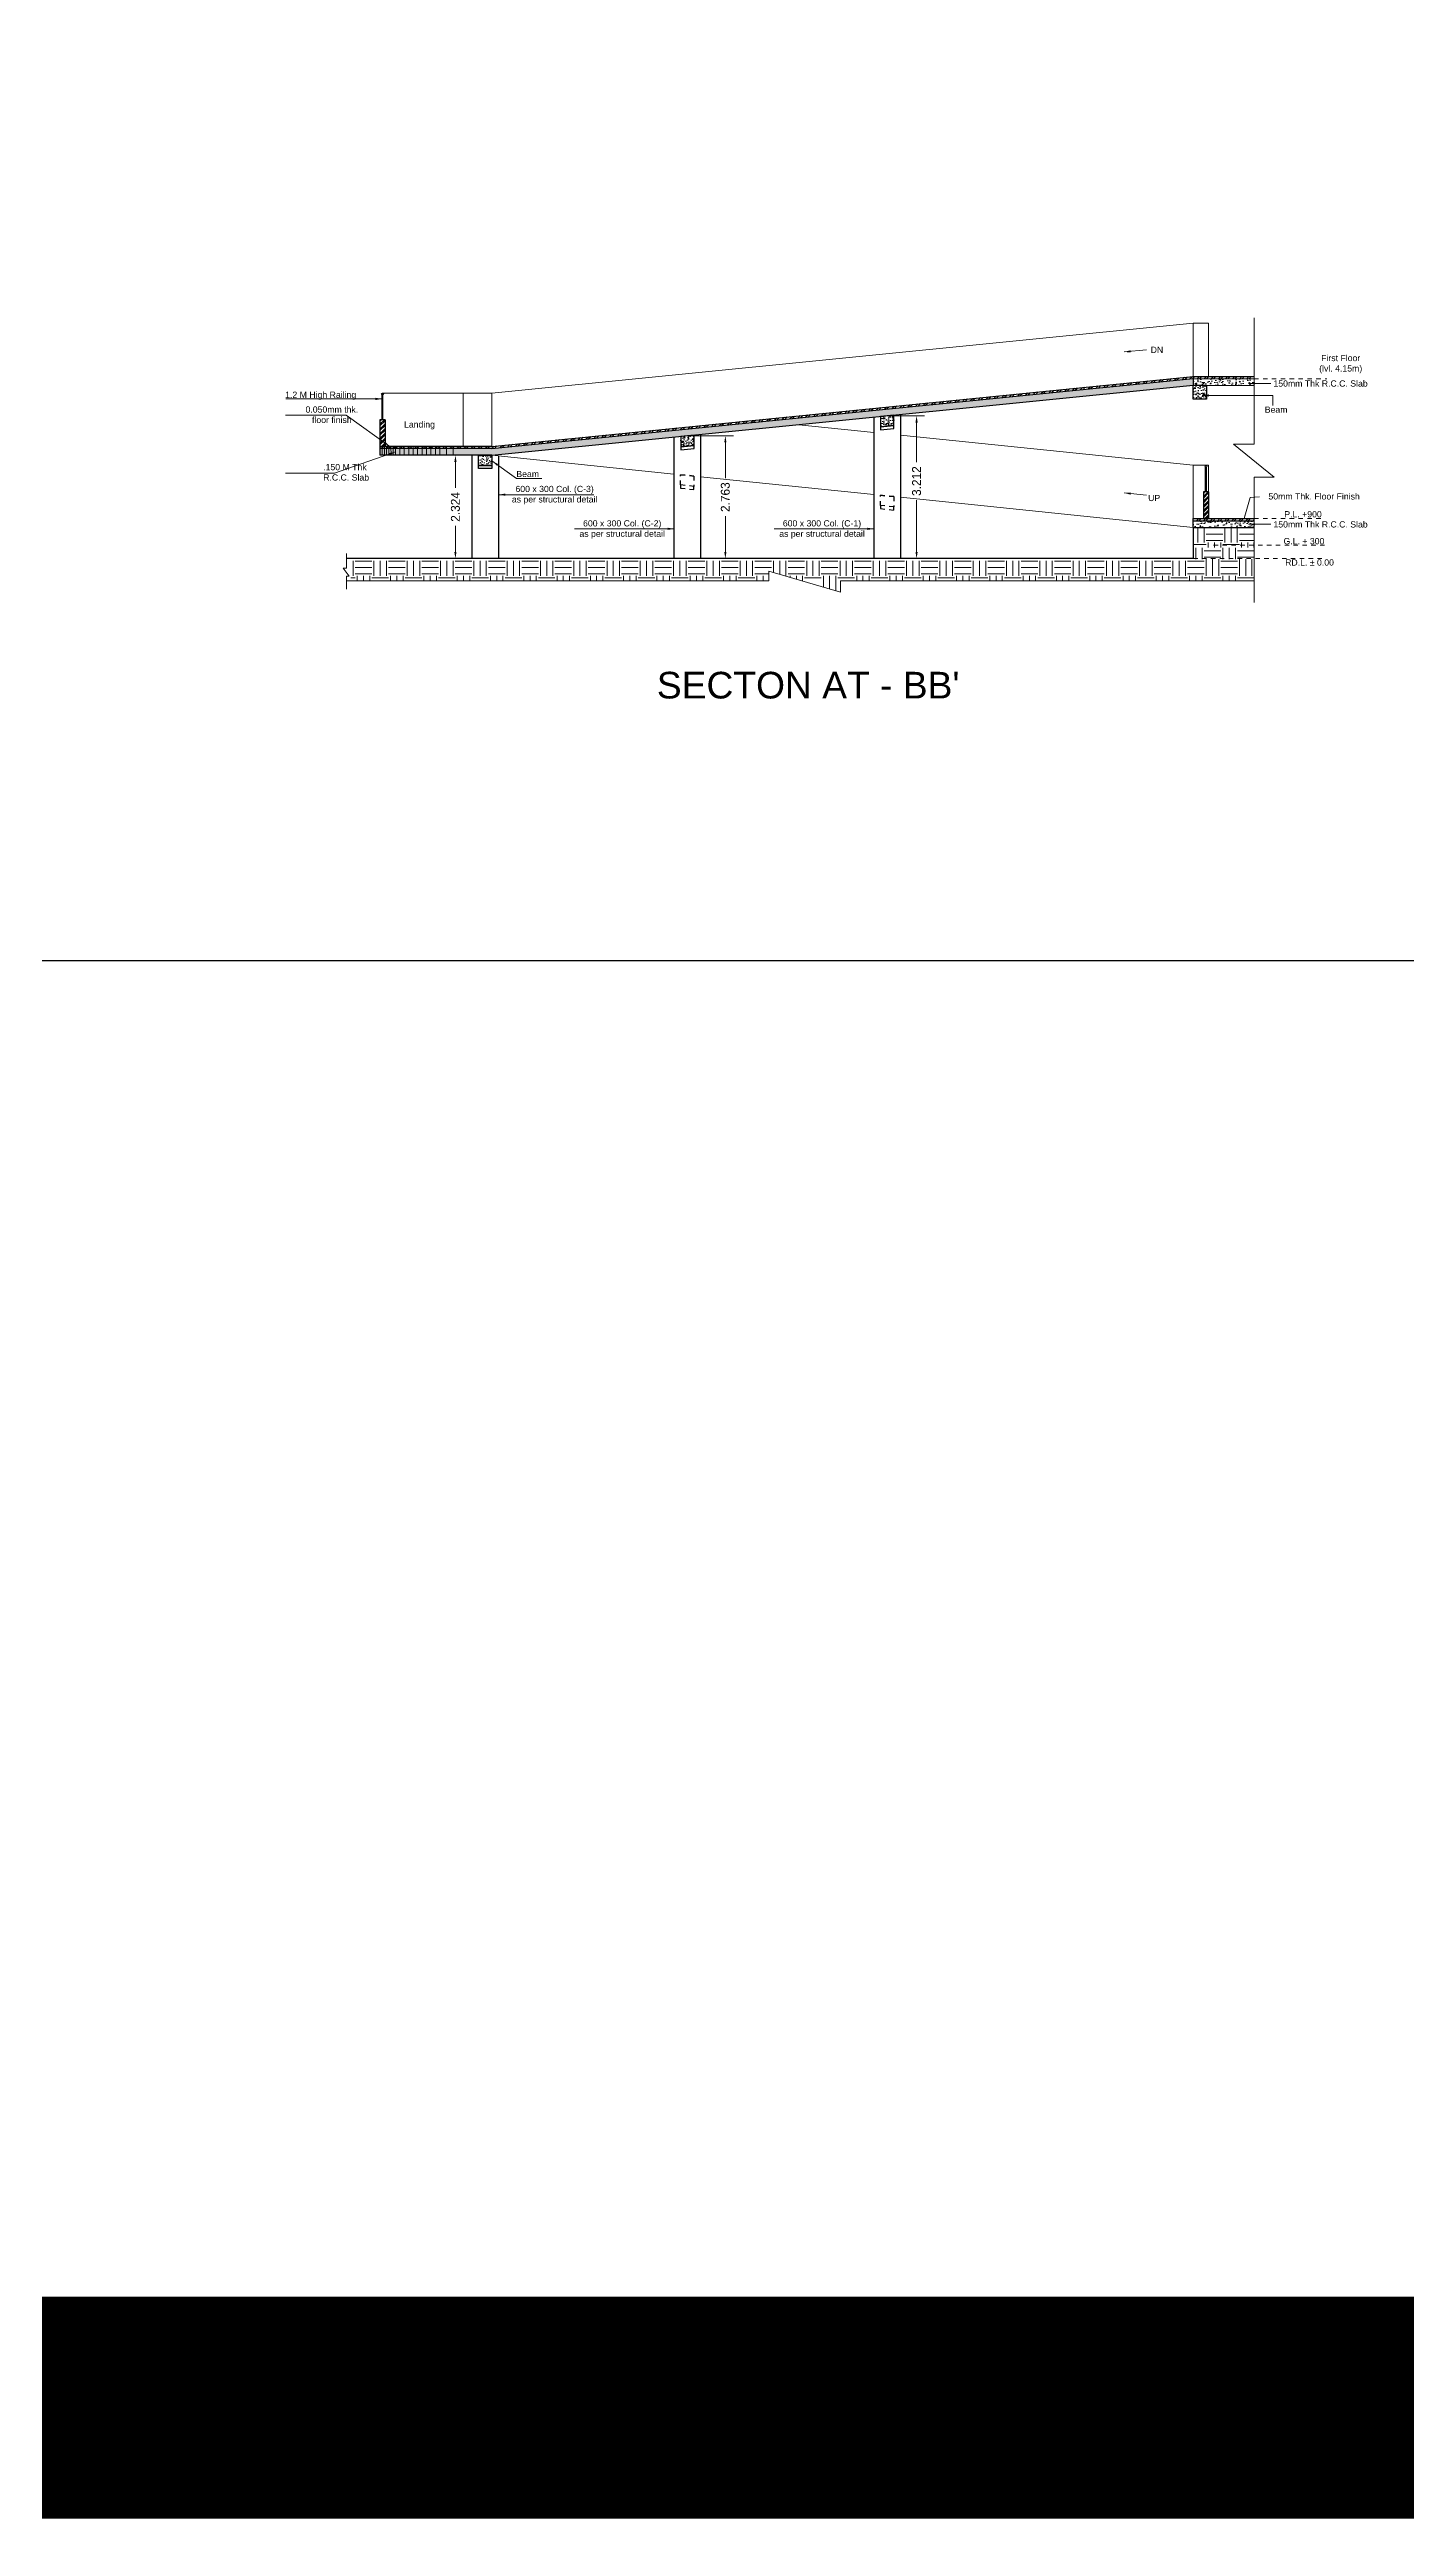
# Model space of a CAD drawing. Header units: millimetres. Extents: x 3614 to 12428, y -844 to 6844.
# Drawn here: x 5780.7 to 5811.3, y -843.9 to -788.3 of the extents above; entities that cross this region are included whole.
import ezdxf

# ---------------------------------------------------------------- set-up
doc = ezdxf.new("R2010")
doc.units = ezdxf.units.MM
doc.header["$LTSCALE"] = 40
doc.header["$MEASUREMENT"] = 0
doc.header["$PDMODE"] = 32
doc.header["$PDSIZE"] = 0.02
doc.linetypes.add('DASHDOT', pattern=[1, 0.5, -0.25, 0, -0.25])
doc.linetypes.add('DASHED', pattern=[0.75, 0.5, -0.25])
doc.layers.get('Defpoints').update_dxf_attribs({"linetype": 'CONTINUOUS', "lineweight": 20})
for name, color, linetype, lineweight in [('Beam', 254, 'CONTINUOUS', 25), ('Column', 252, 'CONTINUOUS', 30), ('Dim', 220, 'CONTINUOUS', 15), ('dim.1', 6, 'CONTINUOUS', 18), ('flooing', 92, 'CONTINUOUS', 20), ('GRID', 134, 'DASHDOT', 13), ('Hatch', 42, 'CONTINUOUS', 15), ('Railing', 23, 'CONTINUOUS', 18), ('slab', 7, 'CONTINUOUS', 30), ('TEXT', 7, 'CONTINUOUS', 20), ('Wall', 7, 'CONTINUOUS', 30), ('Window-Wall', 7, 'CONTINUOUS', 18)]:
    doc.layers.add(name, color=color, linetype=linetype, lineweight=lineweight)
doc.styles.add('DIM', font='arial.ttf')
doc.styles.add('dim-stylus bt', font='arial.ttf')
doc.styles.add('Tabrej', font='GOTHIC.TTF')
doc.dimstyles.new('DIMEN', dxfattribs={"dimtxt": 0.2, "dimasz": 0.25, "dimexe": 0.18, "dimexo": 0.0625, "dimgap": 0.09, "dimtad": 0, "dimdec": 3, "dimzin": 0, "dimdsep": 46, "dimtxsty": 'Tabrej', "dimcen": 0, "dimclrd": 256, "dimclre": 256, "dimclrt": 7, "dimadec": 0, "dimazin": 0, "dimtfac": 1, "dimtdec": 3, "dimtofl": 0, "dimtmove": 0, "dimatfit": 1, "dimfxl": 0, "dimtolj": 1, "dimtzin": 0, "dimlwd": -1, "dimlwe": -1, "dimarcsym": 0})
doc.dimstyles.new('Tabrej', dxfattribs={"dimtxt": 0.5, "dimasz": 0.45, "dimexe": 0.18, "dimexo": 0.0625, "dimgap": 0.09, "dimtad": 0, "dimdec": 3, "dimzin": 0, "dimdsep": 46, "dimtxsty": 'Tabrej', "dimcen": 0, "dimclrd": 256, "dimclre": 256, "dimclrt": 7, "dimaunit": 1, "dimadec": 3, "dimazin": 0, "dimtfac": 1, "dimtdec": 3, "dimtofl": 0, "dimtmove": 0, "dimatfit": 3, "dimfxl": 0, "dimtolj": 1, "dimtzin": 0, "dimlwd": -1, "dimlwe": -1, "dimarcsym": 0})
pattern_1 = [(50, (2647.39297, -1714.0155), (0.215178055, -0.0188256405), [0.0225, -0.2475]), (355, (2647.39297, -1714.0155), (-0.0416254, 0.22565764), [0.018, -0.198]), (100.4514445, (2647.4109, -1714.01707), (0.173552654, 0.206831997), [0.019122058, -0.210342634]), (46.1842, (2647.39297, -1713.9555), (0.3201724, -0.049655784), [0.03375, -0.37125]), (96.635635, (2647.41965, -1713.95964), (0.280398584, 0.29223558), [0.028683103, -0.315514128]), (351.184164, (2647.39297, -1713.9555), (0.280398584, 0.29223558), [0.027, -0.297]), (21, (2647.42297, -1713.9705), (0.179072116, -0.120785667), [0.0225, -0.2475]), (326, (2647.42297, -1713.9705), (0.0729946, 0.217545014), [0.018, -0.198]), (71.451445, (2647.4379, -1713.98057), (0.252066713, 0.096759346), [0.019122057, -0.210342634]), (37.5, (2647.39297, -1714.0155), (0.0036479566, 0.0998681561), [0, -0.1956, 0, -0.201, 0, -0.19875]), (7.5, (2647.39297, -1714.0155), (0.0789208612, 0.1183235136), [0, -0.1146, 0, -0.1911, 0, -0.07575]), (327.5, (2647.32607, -1714.0155), (0.1601467309, -0.0067664615), [0, -0.075, 0, -0.234, 0, -0.3105]), (317.5, (2647.29607, -1714.0155), (0.174955851, 0.0300314947), [0, -0.0975, 0, -0.1554, 0, -0.2205])]
pattern_2 = [(50, (2647.39297, -1714.0155), (0.1434520365, -0.012550427), [0.015, -0.165]), (355, (2647.39297, -1714.0155), (-0.027750267, 0.150438427), [0.012, -0.132]), (100.4514445, (2647.40492, -1714.01655), (0.1157017693, 0.137887998), [0.0127480384, -0.1402284224]), (46.1842, (2647.39297, -1713.9755), (0.213448266, -0.033103856), [0.0225, -0.2475]), (96.6356355, (2647.41076, -1713.97826), (0.186932389, 0.19482372), [0.019122068, -0.210342752]), (351.184164, (2647.39297, -1713.9755), (0.186932389, 0.19482372), [0.018, -0.198]), (21, (2647.41297, -1713.9855), (0.1193814104, -0.080523778), [0.015, -0.165]), (326, (2647.41297, -1713.9855), (0.0486630664, 0.145030009), [0.012, -0.132]), (71.4514447, (2647.42292, -1713.99221), (0.1680444753, 0.0645062306), [0.012748038, -0.1402284224]), (37.5, (2647.39297, -1714.0155), (0.0024319711, 0.0665787708), [0, -0.1304, 0, -0.134, 0, -0.1325]), (7.5, (2647.39297, -1714.0155), (0.0526139075, 0.0788823424), [0, -0.0764, 0, -0.1274, 0, -0.0505]), (327.5, (2647.34837, -1714.0155), (0.1067644872, -0.00451097435), [0, -0.05, 0, -0.156, 0, -0.207]), (317.5, (2647.32837, -1714.0155), (0.116637234, 0.0200209965), [0, -0.065, 0, -0.1036, 0, -0.147])]
pattern_3 = [(45, (2647.39297, -1714.0155), (-0.079549513, 0.079549513), []), (45, (2647.446, -1714.0155), (-0.079549513, 0.079549513), [])]

# ---------------------------------------------------------------- blocks, each defined once
blk = doc.blocks.new('*D422')
at = {"layer": 'Defpoints', "color": 0, "transparency": 16777216}
for p in [(5790.228, -797.474), (5789.856, -799.798), (5790.228, -799.798)]:
    blk.add_point(p, dxfattribs=at)
at = {"layer": 'Dim', "transparency": 16777216}
for p, q in [((5790.166, -797.474), (5789.676, -797.474)), ((5789.856, -797.624), (5789.856, -798.207)), ((5789.856, -799.648), (5789.856, -799.065)), ((5790.166, -799.798), (5789.676, -799.798))]:
    blk.add_line(p, q, dxfattribs=at)
for points in [[(5789.831, -797.624), (5789.881, -797.624), (5789.856, -797.474)], [(5789.831, -799.648), (5789.881, -799.648), (5789.856, -799.798)]]:
    blk.add_solid(points, dxfattribs=at)
at = {"layer": 'Dim', "color": 7, "transparency": 16777216, "insert": (5789.856, -798.636), "char_height": 0.2, "attachment_point": 5, "rotation": 90, "style": 'Tabrej'}
blk.add_mtext('\\A1;2.324', dxfattribs=at)
blk = doc.blocks.new('*D423')
at = {"layer": 'Defpoints', "color": 0, "transparency": 16777216}
for p in [(5795.082, -797.034), (5795.082, -799.798), (5795.937, -799.798)]:
    blk.add_point(p, dxfattribs=at)
at = {"layer": 'Dim', "transparency": 16777216}
for p, q in [((5795.145, -797.034), (5796.117, -797.034)), ((5795.937, -797.184), (5795.937, -797.989)), ((5795.937, -799.648), (5795.937, -798.844)), ((5795.145, -799.798), (5796.117, -799.798))]:
    blk.add_line(p, q, dxfattribs=at)
for points in [[(5795.912, -797.184), (5795.962, -797.184), (5795.937, -797.034)], [(5795.912, -799.648), (5795.962, -799.648), (5795.937, -799.798)]]:
    blk.add_solid(points, dxfattribs=at)
at = {"layer": 'Dim', "color": 7, "transparency": 16777216, "insert": (5795.937, -798.416), "char_height": 0.2, "attachment_point": 5, "rotation": 90, "style": 'Tabrej'}
blk.add_mtext('\\A1;2.763', dxfattribs=at)
blk = doc.blocks.new('*D424')
at = {"layer": 'Defpoints', "color": 0, "transparency": 16777216}
for p in [(5799.583, -796.586), (5799.583, -799.798), (5800.245, -799.798)]:
    blk.add_point(p, dxfattribs=at)
at = {"layer": 'Dim', "transparency": 16777216}
for p, q in [((5799.646, -796.586), (5800.425, -796.586)), ((5800.245, -796.736), (5800.245, -797.628)), ((5800.245, -799.648), (5800.245, -798.483)), ((5799.646, -799.798), (5800.425, -799.798))]:
    blk.add_line(p, q, dxfattribs=at)
for points in [[(5800.22, -796.736), (5800.27, -796.736), (5800.245, -796.586)], [(5800.22, -799.648), (5800.27, -799.648), (5800.245, -799.798)]]:
    blk.add_solid(points, dxfattribs=at)
at = {"layer": 'Dim', "color": 7, "transparency": 16777216, "insert": (5800.245, -798.055), "char_height": 0.2, "attachment_point": 5, "rotation": 90, "style": 'Tabrej'}
blk.add_mtext('\\A1;3.212', dxfattribs=at)

msp = doc.modelspace()

# ---------------------------------------------------------------- hatches: boundary and pattern name
at = {"layer": 'Hatch'}
h = msp.add_hatch(dxfattribs=at)
h.set_pattern_fill('ANSI32', color=256, scale=0.3)
h.set_pattern_definition(pattern_3)
edge = h.paths.add_edge_path()
edge.add_line((5788.1542, -797.2729), (5788.1542, -797.3229))
edge.add_line((5788.1542, -797.3229), (5790.6757, -797.3229))
edge.add_line((5790.6757, -797.3229), (5806.4782, -795.7479))
edge.add_line((5806.4782, -795.7479), (5806.4782, -795.6979))
edge.add_line((5806.4782, -795.6979), (5790.6812, -797.2729))
edge.add_line((5790.6812, -797.2729), (5788.1542, -797.2727))
h = msp.add_hatch(dxfattribs=at)
h.set_pattern_fill('ANSI32', color=256, scale=0.3)
h.set_pattern_definition(pattern_3)
h.paths.add_polyline_path([(5807.85, -795.6988), (5806.4782, -795.6988), (5806.4831, -795.7474), (5807.85, -795.7488)])
h = msp.add_hatch(dxfattribs=at)
h.set_pattern_fill('AR-CONC', color=256, scale=0.03)
h.set_pattern_definition(pattern_1)
h.paths.add_polyline_path([(5788.1542, -797.3229), (5788.1542, -797.4737), (5790.6782, -797.4737), (5806.4784, -795.8979), (5806.4782, -795.7488), (5790.6786, -797.3229)])
h = msp.add_hatch(dxfattribs=at)
h.set_pattern_fill('AR-CONC', color=256, scale=0.03)
h.set_pattern_definition(pattern_1)
h.paths.add_polyline_path([(5807.85, -795.7488), (5806.4781, -795.7488), (5806.4781, -795.8979), (5807.85, -795.8979)])
h = msp.add_hatch(dxfattribs=at)
h.set_pattern_fill('AR-CONC', color=256, scale=0.02)
h.set_pattern_definition([(50, (2695.15784, -1714.01532), (0.1434520365, -0.012550427), [0.015, -0.165]), (355, (2695.15784, -1714.01532), (-0.027750267, 0.150438427), [0.012, -0.132]), (100.4514445, (2695.1698, -1714.01636), (0.1157017693, 0.137887998), [0.0127480384, -0.1402284224]), (46.1842, (2695.15784, -1713.97532), (0.213448266, -0.033103856), [0.0225, -0.2475]), (96.6356355, (2695.17563, -1713.97808), (0.186932389, 0.19482372), [0.019122068, -0.210342752]), (351.184164, (2695.15784, -1713.97532), (0.186932389, 0.19482372), [0.018, -0.198]), (21, (2695.17784, -1713.98532), (0.1193814104, -0.080523778), [0.015, -0.165]), (326, (2695.17784, -1713.98532), (0.0486630664, 0.145030009), [0.012, -0.132]), (71.4514447, (2695.18779, -1713.99203), (0.1680444753, 0.0645062306), [0.012748038, -0.1402284224]), (37.5, (2695.15784, -1714.01532), (0.0024319711, 0.0665787708), [0, -0.1304, 0, -0.134, 0, -0.1325]), (7.5, (2695.15784, -1714.01532), (0.0526139075, 0.0788823424), [0, -0.0764, 0, -0.1274, 0, -0.0505]), (327.5, (2695.11324, -1714.01532), (0.1067644872, -0.00451097435), [0, -0.05, 0, -0.156, 0, -0.207]), (317.5, (2695.09324, -1714.01532), (0.116637234, 0.0200209965), [0, -0.065, 0, -0.1036, 0, -0.147])])
h.paths.add_polyline_path([(5806.4784, -795.8979), (5806.7785, -795.8979), (5806.7785, -796.2077), (5806.4784, -796.2077)])
h = msp.add_hatch(dxfattribs=at)
h.set_pattern_fill('AR-CONC', color=256, scale=0.02)
h.set_pattern_definition(pattern_2)
h.paths.add_polyline_path([(5799.4336, -796.6005), (5799.4336, -796.8317), (5799.7332, -796.8017), (5799.7332, -796.5706)])
h = msp.add_hatch(dxfattribs=at)
h.set_pattern_fill('AR-CONC', color=256, scale=0.02)
h.set_pattern_definition(pattern_2)
h.paths.add_polyline_path([(5794.9326, -797.0494), (5794.9326, -797.2805), (5795.2322, -797.2506), (5795.2322, -797.0195)])
h = msp.add_hatch(dxfattribs=at)
h.set_pattern_fill('AR-CONC', color=256, scale=0.02)
h.set_pattern_definition([(50, (2662.95753, -1714.0155), (0.1434520365, -0.012550427), [0.015, -0.165]), (355, (2662.95753, -1714.0155), (-0.027750267, 0.150438427), [0.012, -0.132]), (100.4514445, (2662.96948, -1714.01655), (0.1157017693, 0.137887998), [0.0127480384, -0.1402284224]), (46.1842, (2662.95753, -1713.9755), (0.213448266, -0.033103856), [0.0225, -0.2475]), (96.6356355, (2662.97531, -1713.97826), (0.186932389, 0.19482372), [0.019122068, -0.210342752]), (351.184164, (2662.95753, -1713.9755), (0.186932389, 0.19482372), [0.018, -0.198]), (21, (2662.97753, -1713.9855), (0.1193814104, -0.080523778), [0.015, -0.165]), (326, (2662.97753, -1713.9855), (0.0486630664, 0.145030009), [0.012, -0.132]), (71.4514447, (2662.98747, -1713.99221), (0.1680444753, 0.0645062306), [0.012748038, -0.1402284224]), (37.5, (2662.957526, -1714.0155), (0.0024319711, 0.0665787708), [0, -0.1304, 0, -0.134, 0, -0.1325]), (7.5, (2662.957526, -1714.0155), (0.0526139075, 0.0788823424), [0, -0.0764, 0, -0.1274, 0, -0.0505]), (327.5, (2662.912926, -1714.0155), (0.1067644872, -0.00451097435), [0, -0.05, 0, -0.156, 0, -0.207]), (317.5, (2662.89293, -1714.0155), (0.116637234, 0.0200209965), [0, -0.065, 0, -0.1036, 0, -0.147])])
h.paths.add_polyline_path([(5790.3782, -797.4737), (5790.6782, -797.4737), (5790.6782, -797.7037), (5790.3782, -797.7037)])
h = msp.add_hatch(dxfattribs=at)
h.set_pattern_fill('ANSI32', color=256, scale=0.3)
h.set_pattern_definition(pattern_3)
h.paths.add_polyline_path([(5806.4786, -798.8979), (5807.85, -798.8979), (5807.85, -798.948), (5806.4786, -798.948)])
h = msp.add_hatch(dxfattribs=at)
h.set_pattern_fill('AR-CONC', color=256, scale=0.03)
h.set_pattern_definition(pattern_1)
h.paths.add_polyline_path([(5806.4786, -798.948), (5807.85, -798.948), (5807.85, -799.0987), (5806.4786, -799.0987)])
h = msp.add_hatch(dxfattribs=at)
h.set_pattern_fill('EARTH', color=256, scale=1.5)
h.set_pattern_definition([(0, (2647.39297, -1714.0155), (0.375, 0.375), [0.375, -0.375]), (0, (2647.39297, -1713.87488), (0.375, 0.375), [0.375, -0.375]), (0, (2647.39297, -1713.73425), (0.375, 0.375), [0.375, -0.375]), (90, (2647.43984, -1713.68738), (-0.375, 0.375), [0.375, -0.375]), (90, (2647.58047, -1713.68738), (-0.375, 0.375), [0.375, -0.375]), (90, (2647.7211, -1713.68738), (-0.375, 0.375), [0.375, -0.375])])
h.paths.add_polyline_path([(5807.85, -799.0987), (5806.4782, -799.0987), (5806.4782, -799.4329), (5806.4782, -799.5479), (5807.85, -799.55)])
at = {"layer": 'Window-Wall'}
h = msp.add_hatch(dxfattribs=at)
h.set_pattern_fill('ANSI32', color=256, scale=0.2)
h.set_pattern_definition([(45, (2652.746405, -1713.91892), (-0.0530330086, 0.0530330086), []), (45, (2652.78176, -1713.91892), (-0.0530330086, 0.0530330086), [])])
h.paths.add_polyline_path([(5788.2692, -796.6727), (5788.2692, -797.2727), (5788.1542, -797.2727), (5788.1542, -796.6727)])
h = msp.add_hatch(dxfattribs=at)
h.set_pattern_fill('ANSI32', color=256, scale=0.2)
h.set_pattern_definition([(45, (2671.300754, -1715.544166), (-0.0530330086, 0.0530330086), []), (45, (2671.33611, -1715.544166), (-0.0530330086, 0.0530330086), [])])
h.paths.add_polyline_path([(5806.8236, -798.2979), (5806.8236, -798.8979), (5806.7086, -798.8979), (5806.7086, -798.2979)])

# ---------------------------------------------------------------- linework, layer by layer
at = {"layer": 'Beam', "linetype": 'DASHED', "lineweight": 25, "ltscale": 0.003}
for p, q in [((5795.2291, -797.9417), (5794.9291, -797.9109)), ((5799.7301, -798.4047), (5799.4301, -798.3738)), ((5799.7301, -798.4047), (5799.4301, -798.3738))]:
    msp.add_line(p, q, dxfattribs=at)
at = {"layer": 'Beam', "lineweight": 30}
for points in [[(5806.4784, -795.8979), (5806.7785, -795.8979), (5806.7785, -796.2077), (5806.4784, -796.2077)], [(5790.3782, -797.4737), (5790.6782, -797.4737), (5790.6782, -797.7037), (5790.3782, -797.7037)]]:
    msp.add_lwpolyline(points, close=True, dxfattribs=at)
at = {"layer": 'Beam', "lineweight": 25}
for points in [[(5799.4334, -796.8317), (5799.4336, -796.902), (5799.7332, -796.8705), (5799.7334, -796.8017), (5799.4336, -796.8317)], [(5794.9324, -797.2806), (5794.9326, -797.3509), (5795.2322, -797.3194), (5795.2324, -797.2506), (5794.9326, -797.2805)]]:
    msp.add_lwpolyline(points, dxfattribs=at)
at = {"layer": 'Beam', "lineweight": 30}
for points in [[(5799.4336, -796.6005), (5799.4336, -796.8317), (5799.7332, -796.8017), (5799.7332, -796.5706), (5799.4336, -796.6005)], [(5794.9326, -797.0494), (5794.9326, -797.2805), (5795.2322, -797.2506), (5795.2322, -797.0195), (5794.9326, -797.0494)]]:
    msp.add_lwpolyline(points, dxfattribs=at)
at = {"layer": 'Beam', "lineweight": 25}
msp.add_lwpolyline([(5790.3782, -797.7037), (5790.6782, -797.7037), (5790.6782, -797.7737), (5790.3782, -797.7737)], close=True, dxfattribs=at)
at = {"layer": 'Beam', "linetype": 'DASHED', "lineweight": 25, "ltscale": 0.003}
for points in [[(5795.2291, -797.9417), (5795.2291, -798.173), (5794.9291, -798.1421), (5794.9291, -797.9109), (5795.2291, -797.9417)], [(5795.2291, -798.173), (5794.9291, -798.1421), (5794.9291, -798.2125), (5795.2291, -798.2433), (5795.2291, -798.173)], [(5799.7301, -798.4047), (5799.7301, -798.6359), (5799.4301, -798.605), (5799.4301, -798.3738), (5799.7301, -798.4047)], [(5799.7301, -798.6359), (5799.4301, -798.605), (5799.4301, -798.6754), (5799.7301, -798.7063), (5799.7301, -798.6359)]]:
    msp.add_lwpolyline(points, dxfattribs=at)
at = {"layer": 'Column', "lineweight": 25}
for p, q in [((5799.2801, -796.6158), (5799.2801, -798.3584)), ((5799.8801, -796.556), (5799.8801, -798.4201)), ((5794.7791, -797.0647), (5794.7791, -797.8955)), ((5795.3791, -797.0049), (5795.3791, -797.9572)), ((5790.2282, -797.4737), (5790.2282, -799.7979)), ((5790.8282, -797.4891), (5790.8282, -799.7979)), ((5794.7791, -797.8955), (5794.7791, -799.7979)), ((5795.3791, -797.9572), (5795.3791, -799.7979)), ((5799.2801, -798.3584), (5799.2801, -799.7979)), ((5799.8801, -798.4201), (5799.8801, -799.7979)), ((5790.8282, -799.7979), (5790.2282, -799.7979)), ((5795.3791, -799.7979), (5794.7791, -799.7979)), ((5799.8801, -799.7979), (5799.2801, -799.7979))]:
    msp.add_line(p, q, dxfattribs=at)
at = {"layer": 'flooing', "lineweight": 30}
for p, q in [((5790.6757, -797.2729), (5806.4782, -795.6977)), ((5806.4782, -795.6979), (5807.85, -795.6988)), ((5806.4782, -795.6979), (5806.4782, -795.7488)), ((5788.1542, -797.2727), (5788.1542, -797.3229)), ((5790.6812, -797.2729), (5788.1542, -797.2729)), ((5806.4786, -798.8979), (5807.85, -798.8979)), ((5806.4786, -798.948), (5806.4786, -798.8979))]:
    msp.add_line(p, q, dxfattribs=at)
at = {"layer": 'GRID', "ltscale": 0.0005}
for p, q in [((5807.85, -795.7488), (5809.4871, -795.7488)), ((5807.85, -798.8979), (5809.4461, -798.8979)), ((5806.9382, -799.4979), (5809.4478, -799.4979)), ((5806.4782, -799.7979), (5809.4536, -799.7979))]:
    msp.add_line(p, q, dxfattribs=at)
at = {"layer": 'Hatch', "lineweight": 13}
for p, q in [((5788.2042, -797.2727), (5788.2043, -797.4727)), ((5788.2542, -797.2785), (5788.2543, -797.4727)), ((5788.3042, -797.2755), (5788.3043, -797.4726)), ((5788.3542, -797.2726), (5788.3543, -797.4726)), ((5788.4042, -797.2726), (5788.4043, -797.4726)), ((5788.4542, -797.2725), (5788.4543, -797.4725)), ((5788.5042, -797.2725), (5788.5043, -797.4725)), ((5788.6042, -797.2724), (5788.6043, -797.4724)), ((5788.7042, -797.2724), (5788.7043, -797.4724)), ((5788.8042, -797.2723), (5788.8043, -797.4723)), ((5788.9042, -797.2723), (5788.9043, -797.4723)), ((5789.0042, -797.2722), (5789.0043, -797.4722)), ((5789.1042, -797.2721), (5789.1043, -797.4721)), ((5789.2042, -797.2739), (5789.2043, -797.4721)), ((5789.3042, -797.2739), (5789.3043, -797.472)), ((5789.4042, -797.2738), (5789.4043, -797.472)), ((5789.5042, -797.2737), (5789.5043, -797.4719)), ((5789.6542, -797.2736), (5789.6543, -797.4718)), ((5789.8042, -797.2736), (5789.8043, -797.4717))]:
    msp.add_line(p, q, dxfattribs=at)
at = {"layer": 'Hatch'}
for p, q in [((5806.5364, -799.8124), (5806.5364, -799.5552)), ((5806.677, -799.8124), (5806.677, -799.5552)), ((5807.0989, -799.6249), (5806.7239, -799.6249)), ((5807.1458, -799.8124), (5807.1458, -799.5552)), ((5807.2864, -799.8124), (5807.2864, -799.5552)), ((5807.427, -799.8124), (5807.427, -799.5552)), ((5807.8489, -799.6249), (5807.4739, -799.6249)), ((5787.552, -800.1874), (5787.552, -799.8479)), ((5787.9739, -799.8593), (5787.5989, -799.8593)), ((5787.9739, -799.9999), (5787.5989, -799.9999)), ((5787.9739, -800.1405), (5787.5989, -800.1405)), ((5788.0208, -800.1874), (5788.0208, -799.8479)), ((5788.1614, -800.1874), (5788.1614, -799.8479)), ((5788.302, -800.1874), (5788.302, -799.8479)), ((5788.7239, -799.8593), (5788.3489, -799.8593)), ((5788.7239, -799.9999), (5788.3489, -799.9999)), ((5788.7239, -800.1405), (5788.3489, -800.1405)), ((5788.7708, -800.1874), (5788.7708, -799.8479)), ((5788.9114, -800.1874), (5788.9114, -799.8479)), ((5789.052, -800.1874), (5789.052, -799.8479)), ((5789.4739, -799.8593), (5789.0989, -799.8593)), ((5789.4739, -799.9999), (5789.0989, -799.9999)), ((5789.4739, -800.1405), (5789.0989, -800.1405)), ((5789.5208, -800.1874), (5789.5208, -799.8479)), ((5789.6614, -800.1874), (5789.6614, -799.8479)), ((5789.802, -800.1874), (5789.802, -799.8479)), ((5790.2239, -799.8593), (5789.8489, -799.8593)), ((5790.2239, -799.9999), (5789.8489, -799.9999)), ((5790.2239, -800.1405), (5789.8489, -800.1405)), ((5790.2708, -800.1874), (5790.2708, -799.8479)), ((5790.4114, -800.1874), (5790.4114, -799.8479)), ((5790.552, -800.1874), (5790.552, -799.8479)), ((5790.9739, -799.8593), (5790.5989, -799.8593)), ((5790.9739, -799.9999), (5790.5989, -799.9999)), ((5790.9739, -800.1405), (5790.5989, -800.1405)), ((5791.0208, -800.1874), (5791.0208, -799.8479)), ((5791.1614, -800.1874), (5791.1614, -799.8479)), ((5791.302, -800.1874), (5791.302, -799.8479)), ((5791.7239, -799.8593), (5791.3489, -799.8593)), ((5791.7239, -799.9999), (5791.3489, -799.9999)), ((5791.7239, -800.1405), (5791.3489, -800.1405)), ((5791.7708, -800.1874), (5791.7708, -799.8479)), ((5791.9114, -800.1874), (5791.9114, -799.8479)), ((5792.052, -800.1874), (5792.052, -799.8479)), ((5792.4739, -799.8593), (5792.0989, -799.8593)), ((5792.4739, -799.9999), (5792.0989, -799.9999)), ((5792.4739, -800.1405), (5792.0989, -800.1405)), ((5792.5208, -800.1874), (5792.5208, -799.8479)), ((5792.6614, -800.1874), (5792.6614, -799.8479)), ((5792.802, -800.1874), (5792.802, -799.8479)), ((5793.2239, -799.8593), (5792.8489, -799.8593)), ((5793.2239, -799.9999), (5792.8489, -799.9999)), ((5793.2239, -800.1405), (5792.8489, -800.1405)), ((5793.2708, -800.1874), (5793.2708, -799.8479)), ((5793.4114, -800.1874), (5793.4114, -799.8479)), ((5793.552, -800.1874), (5793.552, -799.8479)), ((5793.9739, -799.8593), (5793.5989, -799.8593)), ((5793.9739, -799.9999), (5793.5989, -799.9999)), ((5793.9739, -800.1405), (5793.5989, -800.1405)), ((5794.0208, -800.1874), (5794.0208, -799.8479)), ((5794.1614, -800.1874), (5794.1614, -799.8479)), ((5794.302, -800.1874), (5794.302, -799.8479)), ((5794.7239, -799.8593), (5794.3489, -799.8593)), ((5794.7239, -799.9999), (5794.3489, -799.9999)), ((5794.7239, -800.1405), (5794.3489, -800.1405)), ((5794.7708, -800.1874), (5794.7708, -799.8479)), ((5794.9114, -800.1874), (5794.9114, -799.8479)), ((5795.052, -800.1874), (5795.052, -799.8479)), ((5795.4739, -799.8593), (5795.0989, -799.8593)), ((5795.4739, -799.9999), (5795.0989, -799.9999)), ((5795.4739, -800.1405), (5795.0989, -800.1405)), ((5795.5208, -800.1874), (5795.5208, -799.8479)), ((5795.6614, -800.1874), (5795.6614, -799.8479)), ((5795.802, -800.1874), (5795.802, -799.8479)), ((5796.2239, -799.8593), (5795.8489, -799.8593)), ((5796.2239, -799.9999), (5795.8489, -799.9999)), ((5796.2239, -800.1405), (5795.8489, -800.1405)), ((5796.2708, -800.1874), (5796.2708, -799.8479)), ((5796.4114, -800.1874), (5796.4114, -799.8479)), ((5796.552, -800.1874), (5796.552, -799.8479)), ((5796.9739, -799.8593), (5796.5989, -799.8593)), ((5796.9739, -799.9999), (5796.5989, -799.9999)), ((5796.9138, -800.1405), (5796.5989, -800.1405)), ((5797.0208, -800.1164), (5797.0208, -799.8479)), ((5797.1614, -800.1572), (5797.1614, -799.8479)), ((5797.302, -800.1874), (5797.302, -799.8479)), ((5797.7239, -799.8593), (5797.3489, -799.8593)), ((5797.7239, -799.9999), (5797.3489, -799.9999)), ((5797.7239, -800.1405), (5797.3489, -800.1405)), ((5797.7708, -800.1874), (5797.7708, -799.8479)), ((5797.9114, -800.1874), (5797.9114, -799.8479)), ((5798.052, -800.1874), (5798.052, -799.8479)), ((5798.4739, -799.8593), (5798.0989, -799.8593)), ((5798.4739, -799.9999), (5798.0989, -799.9999)), ((5798.4739, -800.1405), (5798.0989, -800.1405)), ((5798.5208, -800.1874), (5798.5208, -799.8479)), ((5798.6614, -800.1874), (5798.6614, -799.8479)), ((5798.802, -800.1874), (5798.802, -799.8479)), ((5799.2239, -799.8593), (5798.8489, -799.8593)), ((5799.2239, -799.9999), (5798.8489, -799.9999)), ((5799.2239, -800.1405), (5798.8489, -800.1405)), ((5799.2708, -800.1874), (5799.2708, -799.8479)), ((5799.4114, -800.1874), (5799.4114, -799.8479)), ((5799.552, -800.1874), (5799.552, -799.8479)), ((5799.9739, -799.8593), (5799.5989, -799.8593)), ((5799.9739, -799.9999), (5799.5989, -799.9999)), ((5799.9739, -800.1405), (5799.5989, -800.1405)), ((5800.0208, -800.1874), (5800.0208, -799.8479)), ((5800.1614, -800.1874), (5800.1614, -799.8479)), ((5800.302, -800.1874), (5800.302, -799.8479)), ((5800.7239, -799.8593), (5800.3489, -799.8593)), ((5800.7239, -799.9999), (5800.3489, -799.9999)), ((5800.7239, -800.1405), (5800.3489, -800.1405)), ((5800.7708, -800.1874), (5800.7708, -799.8479)), ((5800.9114, -800.1874), (5800.9114, -799.8479)), ((5801.052, -800.1874), (5801.052, -799.8479)), ((5801.4739, -799.8593), (5801.0989, -799.8593)), ((5801.4739, -799.9999), (5801.0989, -799.9999)), ((5801.4739, -800.1405), (5801.0989, -800.1405)), ((5801.5208, -800.1874), (5801.5208, -799.8479)), ((5801.6614, -800.1874), (5801.6614, -799.8479)), ((5801.802, -800.1874), (5801.802, -799.8479)), ((5802.2239, -799.8593), (5801.8489, -799.8593)), ((5802.2239, -799.9999), (5801.8489, -799.9999)), ((5802.2239, -800.1405), (5801.8489, -800.1405)), ((5802.2708, -800.1874), (5802.2708, -799.8479)), ((5802.4114, -800.1874), (5802.4114, -799.8479)), ((5802.552, -800.1874), (5802.552, -799.8479)), ((5802.9739, -799.8593), (5802.5989, -799.8593)), ((5802.9739, -799.9999), (5802.5989, -799.9999)), ((5802.9739, -800.1405), (5802.5989, -800.1405)), ((5803.0208, -800.1874), (5803.0208, -799.8479)), ((5803.1614, -800.1874), (5803.1614, -799.8479)), ((5803.302, -800.1874), (5803.302, -799.8479)), ((5803.7239, -799.8593), (5803.3489, -799.8593)), ((5803.7239, -799.9999), (5803.3489, -799.9999)), ((5803.7239, -800.1405), (5803.3489, -800.1405)), ((5803.7708, -800.1874), (5803.7708, -799.8479)), ((5803.9114, -800.1874), (5803.9114, -799.8479)), ((5804.052, -800.1874), (5804.052, -799.8479)), ((5804.4739, -799.8593), (5804.0989, -799.8593)), ((5804.4739, -799.9999), (5804.0989, -799.9999)), ((5804.4739, -800.1405), (5804.0989, -800.1405)), ((5804.5208, -800.1874), (5804.5208, -799.8479)), ((5804.6614, -800.1874), (5804.6614, -799.8479)), ((5804.802, -800.1874), (5804.802, -799.8479)), ((5805.2239, -799.8593), (5804.8489, -799.8593)), ((5805.2239, -799.9999), (5804.8489, -799.9999)), ((5805.2239, -800.1405), (5804.8489, -800.1405)), ((5805.2708, -800.1874), (5805.2708, -799.8479)), ((5805.4114, -800.1874), (5805.4114, -799.8479)), ((5805.552, -800.1874), (5805.552, -799.8479)), ((5805.9739, -799.8593), (5805.5989, -799.8593)), ((5805.9739, -799.9999), (5805.5989, -799.9999)), ((5805.9739, -800.1405), (5805.5989, -800.1405)), ((5806.0208, -800.1874), (5806.0208, -799.8479)), ((5806.1614, -800.1874), (5806.1614, -799.8479)), ((5806.302, -800.1874), (5806.302, -799.8479)), ((5806.7239, -799.8593), (5806.3489, -799.8593)), ((5806.7239, -799.9999), (5806.3489, -799.9999)), ((5806.7239, -800.1405), (5806.3489, -800.1405)), ((5807.0989, -799.7655), (5806.7239, -799.7655)), ((5806.7708, -800.1874), (5806.7708, -799.8124)), ((5806.9114, -800.1874), (5806.9114, -799.8124)), ((5807.052, -800.1874), (5807.052, -799.8124)), ((5807.4739, -799.8593), (5807.0989, -799.8593)), ((5807.4739, -799.9999), (5807.0989, -799.9999)), ((5807.4739, -800.1405), (5807.0989, -800.1405)), ((5807.8489, -799.7655), (5807.4739, -799.7655)), ((5807.5208, -800.1874), (5807.5208, -799.8124)), ((5807.6614, -800.1874), (5807.6614, -799.8124)), ((5807.802, -800.1874), (5807.802, -799.8124)), ((5807.85, -799.8593), (5807.8489, -799.8593)), ((5807.85, -799.9999), (5807.8489, -799.9999)), ((5807.85, -800.1405), (5807.8489, -800.1405)), ((5796.9138, -800.3038), (5787.4053, -800.3038)), ((5787.5989, -800.2343), (5787.4976, -800.2343)), ((5787.6458, -800.3038), (5787.6458, -800.1874)), ((5787.7864, -800.3038), (5787.7864, -800.1874)), ((5787.927, -800.3038), (5787.927, -800.1874)), ((5788.3489, -800.2343), (5787.9739, -800.2343)), ((5788.3958, -800.3038), (5788.3958, -800.1874)), ((5788.5364, -800.3038), (5788.5364, -800.1874)), ((5788.677, -800.3038), (5788.677, -800.1874)), ((5789.0989, -800.2343), (5788.7239, -800.2343)), ((5789.1458, -800.3038), (5789.1458, -800.1874)), ((5789.2864, -800.3038), (5789.2864, -800.1874)), ((5789.427, -800.3038), (5789.427, -800.1874)), ((5789.8489, -800.2343), (5789.4739, -800.2343)), ((5789.8958, -800.3038), (5789.8958, -800.1874)), ((5790.0364, -800.3038), (5790.0364, -800.1874)), ((5790.177, -800.3038), (5790.177, -800.1874)), ((5790.5989, -800.2343), (5790.2239, -800.2343)), ((5790.6458, -800.3038), (5790.6458, -800.1874)), ((5790.7864, -800.3038), (5790.7864, -800.1874)), ((5790.927, -800.3038), (5790.927, -800.1874)), ((5791.3489, -800.2343), (5790.9739, -800.2343)), ((5791.3958, -800.3038), (5791.3958, -800.1874)), ((5791.5364, -800.3038), (5791.5364, -800.1874)), ((5791.677, -800.3038), (5791.677, -800.1874)), ((5792.0989, -800.2343), (5791.7239, -800.2343)), ((5792.1458, -800.3038), (5792.1458, -800.1874)), ((5792.2864, -800.3038), (5792.2864, -800.1874)), ((5792.427, -800.3038), (5792.427, -800.1874)), ((5792.8489, -800.2343), (5792.4739, -800.2343)), ((5792.8958, -800.3038), (5792.8958, -800.1874)), ((5793.0364, -800.3038), (5793.0364, -800.1874)), ((5793.177, -800.3038), (5793.177, -800.1874)), ((5793.5989, -800.2343), (5793.2239, -800.2343)), ((5793.6458, -800.3038), (5793.6458, -800.1874)), ((5793.7864, -800.3038), (5793.7864, -800.1874)), ((5793.927, -800.3038), (5793.927, -800.1874)), ((5794.3489, -800.2343), (5793.9739, -800.2343)), ((5794.3958, -800.3038), (5794.3958, -800.1874)), ((5794.5364, -800.3038), (5794.5364, -800.1874)), ((5794.677, -800.3038), (5794.677, -800.1874)), ((5795.0989, -800.2343), (5794.7239, -800.2343)), ((5795.1458, -800.3038), (5795.1458, -800.1874)), ((5795.2864, -800.3038), (5795.2864, -800.1874)), ((5795.427, -800.3038), (5795.427, -800.1874)), ((5795.8489, -800.2343), (5795.4739, -800.2343)), ((5795.8958, -800.3038), (5795.8958, -800.1874)), ((5796.0364, -800.3038), (5796.0364, -800.1874)), ((5796.177, -800.3038), (5796.177, -800.1874)), ((5796.5989, -800.2343), (5796.2239, -800.2343)), ((5796.6458, -800.3038), (5796.6458, -800.1874)), ((5796.7864, -800.3038), (5796.7864, -800.1874)), ((5797.3958, -800.2252), (5797.3958, -800.1874)), ((5797.5364, -800.266), (5797.5364, -800.1874)), ((5797.677, -800.3038), (5797.677, -800.1874)), ((5798.0989, -800.2343), (5797.7239, -800.2343)), ((5798.1458, -800.4428), (5798.1458, -800.1874)), ((5798.2864, -800.4836), (5798.2864, -800.1874)), ((5798.427, -800.5244), (5798.427, -800.1874)), ((5798.8489, -800.2343), (5798.4739, -800.2343)), ((5807.85, -800.3038), (5798.5311, -800.3038)), ((5798.8958, -800.3038), (5798.8958, -800.1874)), ((5799.0364, -800.3038), (5799.0364, -800.1874)), ((5799.177, -800.3038), (5799.177, -800.1874)), ((5799.5989, -800.2343), (5799.2239, -800.2343)), ((5799.6458, -800.3038), (5799.6458, -800.1874)), ((5799.7864, -800.3038), (5799.7864, -800.1874)), ((5799.927, -800.3038), (5799.927, -800.1874)), ((5800.3489, -800.2343), (5799.9739, -800.2343)), ((5800.3958, -800.3038), (5800.3958, -800.1874)), ((5800.5364, -800.3038), (5800.5364, -800.1874)), ((5800.677, -800.3038), (5800.677, -800.1874)), ((5801.0989, -800.2343), (5800.7239, -800.2343)), ((5801.1458, -800.3038), (5801.1458, -800.1874)), ((5801.2864, -800.3038), (5801.2864, -800.1874)), ((5801.427, -800.3038), (5801.427, -800.1874)), ((5801.8489, -800.2343), (5801.4739, -800.2343)), ((5801.8958, -800.3038), (5801.8958, -800.1874)), ((5802.0364, -800.3038), (5802.0364, -800.1874)), ((5802.177, -800.3038), (5802.177, -800.1874)), ((5802.5989, -800.2343), (5802.2239, -800.2343)), ((5802.6458, -800.3038), (5802.6458, -800.1874)), ((5802.7864, -800.3038), (5802.7864, -800.1874)), ((5802.927, -800.3038), (5802.927, -800.1874)), ((5803.3489, -800.2343), (5802.9739, -800.2343)), ((5803.3958, -800.3038), (5803.3958, -800.1874)), ((5803.5364, -800.3038), (5803.5364, -800.1874)), ((5803.677, -800.3038), (5803.677, -800.1874)), ((5804.0989, -800.2343), (5803.7239, -800.2343)), ((5804.1458, -800.3038), (5804.1458, -800.1874)), ((5804.2864, -800.3038), (5804.2864, -800.1874)), ((5804.427, -800.3038), (5804.427, -800.1874)), ((5804.8489, -800.2343), (5804.4739, -800.2343)), ((5804.8958, -800.3038), (5804.8958, -800.1874)), ((5805.0364, -800.3038), (5805.0364, -800.1874)), ((5805.177, -800.3038), (5805.177, -800.1874)), ((5805.5989, -800.2343), (5805.2239, -800.2343)), ((5805.6458, -800.3038), (5805.6458, -800.1874)), ((5805.7864, -800.3038), (5805.7864, -800.1874)), ((5805.927, -800.3038), (5805.927, -800.1874)), ((5806.3489, -800.2343), (5805.9739, -800.2343)), ((5806.3958, -800.3038), (5806.3958, -800.1874)), ((5806.5364, -800.3038), (5806.5364, -800.1874)), ((5806.677, -800.3038), (5806.677, -800.1874)), ((5807.0989, -800.2343), (5806.7239, -800.2343)), ((5807.1458, -800.3038), (5807.1458, -800.1874)), ((5807.2864, -800.3038), (5807.2864, -800.1874)), ((5807.427, -800.3038), (5807.427, -800.1874)), ((5807.8489, -800.2343), (5807.4739, -800.2343))]:
    msp.add_line(p, q, dxfattribs=at)
at = {"layer": 'Hatch', "color": 4, "lineweight": 25, "ltscale": 0.05, "const_width": 5}
msp.add_lwpolyline([(5158.1929, -841.4394), (6038.1487, -841.4394), (6038.1487, -197.365), (5158.1929, -197.365)], close=True, dxfattribs=at)
at = {"layer": 'Railing'}
for p, q in [((5806.4782, -794.4979), (5790.6757, -796.0729)), ((5806.4782, -795.6979), (5806.4782, -794.4979)), ((5806.8257, -794.4981), (5806.4782, -794.4979)), ((5806.8257, -795.6981), (5806.8257, -794.4981)), ((5790.6757, -796.0729), (5788.2042, -796.0729)), ((5790.0282, -797.2729), (5790.0282, -796.0729)), ((5790.6757, -797.2729), (5790.6757, -796.0729)), ((5799.2801, -796.9577), (5797.5922, -796.7841)), ((5806.4786, -797.6979), (5799.8801, -797.0194)), ((5806.4786, -798.8979), (5806.4786, -797.6979)), ((5806.8236, -797.6979), (5806.4786, -797.6979)), ((5806.8236, -798.8979), (5806.8236, -797.6979))]:
    msp.add_line(p, q, dxfattribs=at)
at = {"layer": 'Railing', "lineweight": 30}
for p, q in [((5788.2017, -796.6727), (5788.2017, -796.1127)), ((5788.2217, -796.6727), (5788.2217, -796.1127)), ((5806.7561, -798.2979), (5806.7561, -797.7379)), ((5806.7561, -797.7379), (5806.7761, -797.7379)), ((5806.7761, -798.2979), (5806.7761, -797.7379))]:
    msp.add_line(p, q, dxfattribs=at)
for centre in [(5788.2117, -796.0927), (5806.7661, -797.7179)]:
    msp.add_circle(centre, 0.02, dxfattribs=at)
at = {"layer": 'slab', "lineweight": 30}
for p, q in [((5790.6782, -797.3229), (5806.4782, -795.7479)), ((5790.6782, -797.4737), (5806.4784, -795.8979)), ((5806.4782, -795.7479), (5807.85, -795.7488)), ((5806.4782, -795.7479), (5806.4784, -795.8979)), ((5806.4784, -795.8979), (5807.85, -795.8988)), ((5788.1542, -797.3229), (5788.1542, -797.4737)), ((5790.6786, -797.3229), (5788.1542, -797.3229)), ((5790.6782, -797.4737), (5788.1542, -797.4737)), ((5806.4786, -798.948), (5807.85, -798.948)), ((5806.4786, -799.0987), (5806.4786, -798.948)), ((5806.4782, -799.0987), (5807.85, -799.0987)), ((5806.4782, -799.4329), (5806.4782, -799.5479))]:
    msp.add_line(p, q, dxfattribs=at)
at = {"layer": 'Wall', "lineweight": 20}
for p, q in [((5807.85, -794.3744), (5807.85, -796.5726)), ((5807.85, -796.5726), (5807.85, -797.2221)), ((5807.85, -797.2221), (5807.3842, -797.2221)), ((5808.301, -797.9667), (5807.3842, -797.2221)), ((5807.85, -797.9667), (5807.85, -800.7854)), ((5807.85, -797.9667), (5808.301, -797.9667)), ((5787.4053, -800.0133), (5787.3284, -800.0133)), ((5787.4621, -800.1965), (5787.3284, -800.0133)), ((5787.4053, -799.684), (5787.4053, -800.0133)), ((5796.9138, -800.3038), (5796.9138, -800.0854)), ((5798.5311, -800.5546), (5796.9138, -800.0854)), ((5787.4053, -800.1965), (5787.4053, -800.4905)), ((5787.4053, -800.1965), (5787.4621, -800.1965)), ((5796.9138, -800.3038), (5787.4053, -800.3038)), ((5807.85, -800.3038), (5798.5311, -800.3038)), ((5798.5311, -800.3038), (5798.5311, -800.5546))]:
    msp.add_line(p, q, dxfattribs=at)
at = {"layer": 'Wall'}
for p, q in [((5806.4781, -795.8979), (5806.4782, -795.8979)), ((5788.1542, -796.6727), (5788.1542, -797.2727)), ((5788.2692, -796.6727), (5788.1542, -796.6727)), ((5788.2692, -796.6727), (5788.2692, -797.2727)), ((5788.2692, -797.2727), (5788.1542, -797.2727)), ((5806.7086, -798.2979), (5806.7086, -798.8979)), ((5806.8236, -798.2979), (5806.7086, -798.2979)), ((5806.8236, -798.2979), (5806.8236, -798.8979)), ((5806.8236, -798.8979), (5806.7086, -798.8979)), ((5806.4782, -799.0987), (5806.4782, -799.7979)), ((5806.4782, -799.7979), (5787.4053, -799.7979))]:
    msp.add_line(p, q, dxfattribs=at)
at = {"layer": 'Wall', "ltscale": 0.05}
msp.add_lwpolyline([(5876.9653, -766.9053), (5751.7216, -766.9053), (5751.7216, -808.8512), (5876.9653, -808.8512)], close=True, dxfattribs=at)
at = {"layer": 'Window-Wall'}
for p, q in [((5794.7791, -797.8955), (5790.6782, -797.4737)), ((5799.2801, -798.3584), (5795.3791, -797.9572)), ((5806.4782, -799.0987), (5799.8801, -798.4201))]:
    msp.add_line(p, q, dxfattribs=at)

# ---------------------------------------------------------------- texts
at = {"layer": 'TEXT', "attachment_point": 5}
for s, insert, char_height, width, style in [('DN', (5805.6606, -795.0981), 0.14029, 2.643266, 'dim-stylus bt'), ('\\A1;First Floor\\P(lvl. 4.15m)', (5809.8008, -795.4209), 0.140287, 2.432176, 'dim-stylus bt'), (' 1.2 M High Railing', (5786.7928, -796.1314), 0.140287, 2.109291, 'dim-stylus bt'), ('150mm Thk R.C.C. Slab', (5809.3467, -795.8581), 0.140287, 2.643266, 'dim-stylus bt'), ('0.050mm thk. \\Pfloor finish', (5787.0718, -796.561), 0.140287, 2.109291, 'dim-stylus bt'), ('Landing', (5789.0456, -796.7999), 0.14029, 2.109291, 'dim-stylus bt'), ('Beam', (5808.3454, -796.446), 0.14029, 1.633413, 'dim-stylus bt'), ('.150 M Thk \\P R.C.C. Slab', (5787.3662, -797.8573), 0.140287, 2.643266, 'dim-stylus bt'), ('Beam', (5791.4839, -797.8953), 0.14029, 2.056129, 'dim-stylus bt'), ('\\A1;600 x 300 Col. (C-3)\\Pas per structural detail', (5792.0903, -798.37), 0.140287, 2.056129, 'dim-stylus bt'), ('UP', (5805.598, -798.4361), 0.14029, 2.643266, 'dim-stylus bt'), ('\\A1;50mm Thk. Floor Finish', (5809.2018, -798.3996), 0.140287, 2.432176, 'dim-stylus bt'), ('\\A1;600 x 300 Col. (C-2)\\Pas per structural detail', (5793.6134, -799.1439), 0.140287, 2.056129, 'dim-stylus bt'), ('\\A1;600 x 300 Col. (C-1)\\Pas per structural detail', (5798.1144, -799.1439), 0.140287, 2.056129, 'dim-stylus bt'), ('150mm Thk R.C.C. Slab', (5809.3467, -799.0304), 0.140287, 2.643266, 'dim-stylus bt'), ('P.L. +900', (5808.9515, -798.8028), 0.14029, 1.633413, 'dim-stylus bt'), (' \\PG.L. + 300', (5808.9726, -799.2908), 0.14029, 0.990715, 'dim-stylus bt'), ('RD.L. ± 0.00', (5809.0984, -799.8876), 0.140287, 1.288711, 'dim-stylus bt'), ("SECTON AT - BB'", (5797.803, -802.6543), 0.6, 13.880538, 'DIM')]:
    msp.add_mtext(s, dxfattribs=dict(at, insert=insert, char_height=char_height, width=width, style=style))

# ---------------------------------------------------------------- dimensions: what is measured, and where the dimension line sits
at = {"layer": 'Dim'}
dim = msp.add_linear_dim(base=(5800.2448, -799.7979), p1=(5799.5834, -796.5856), p2=(5799.5834, -799.7979), angle=90, dimstyle='DIMEN', override={"dimtxt": 0.2, "dimasz": 0.15, "dimarcsym": 1}, dxfattribs=at)
dim.commit()
dim.dimension.update_dxf_attribs({"geometry": '*D424', "text_midpoint": (5800.2448, -798.0555), "dimtype": 160})
for base, p1, p2, picture, middle in [((5795.9373, -799.7979), (5795.0824, -797.0345), (5795.0824, -799.7979), '*D423', (5795.9373, -798.4162)), ((5789.856, -799.7979), (5790.2282, -797.4737), (5790.2282, -799.7979), '*D422', (5789.856, -798.6358))]:
    dim = msp.add_linear_dim(base=base, p1=p1, p2=p2, angle=90, dimstyle='DIMEN', override={"dimtxt": 0.2, "dimasz": 0.15, "dimarcsym": 1}, dxfattribs=at)
    dim.commit()
    dim.dimension.update_dxf_attribs({"geometry": picture, "text_midpoint": middle})

# ---------------------------------------------------------------- leaders
for points, override in [([(5804.919, -795.1473), (5805.423, -795.0954)], {"dimtxt": 0.2, "dimasz": 0.15, "dimarcsym": 1}), ([(5788.2042, -796.2039), (5786.0365, -796.2039)], {"dimtxt": 0.2, "dimasz": 0.15, "dimgap": 0.09, "dimtad": 0, "dimarcsym": 1}), ([(5806.6825, -796.1264), (5808.2728, -796.1264), (5808.2728, -796.356)], {"dimtxt": 0.2, "dimasz": 0.15, "dimgap": 0.09, "dimtad": 0, "dimarcsym": 1}), ([(5807.7202, -795.8553), (5808.2269, -795.8553)], {"dimtxt": 0.2, "dimasz": 0.15, "dimarcsym": 1}), ([(5788.3778, -797.2724), (5787.3966, -796.5726), (5786.0286, -796.5726)], {"dimasz": 0.15, "dimarcsym": 1}), ([(5788.5043, -797.3981), (5787.1313, -797.8743), (5786.0286, -797.8743)], {"dimasz": 0.15, "dimarcsym": 1}), ([(5790.6782, -797.6002), (5791.2335, -797.9985), (5791.7996, -797.9985)], {"dimasz": 0.15, "dimarcsym": 1}), ([(5790.8282, -798.3606), (5792.973, -798.3606)], {"dimasz": 0.15, "dimarcsym": 1}), ([(5804.919, -798.3199), (5805.423, -798.3718)], {"dimtxt": 0.2, "dimasz": 0.15, "dimarcsym": 1}), ([(5807.7202, -799.0276), (5808.2269, -799.0276)], {"dimtxt": 0.2, "dimasz": 0.15, "dimarcsym": 1}), ([(5794.786, -799.1296), (5792.5371, -799.1296)], {"dimasz": 0.15, "dimarcsym": 1}), ([(5799.287, -799.1296), (5797.0381, -799.1296)], {"dimasz": 0.15, "dimarcsym": 1})]:
    msp.add_leader(points, dimstyle='DIMEN', override=override, dxfattribs=at)
at = {"layer": 'dim.1', "ltscale": 0.05}
msp.add_leader([(5807.6225, -798.8979), (5807.7634, -798.4274), (5807.9697, -798.412)], dimstyle='Tabrej', override={"dimtxt": 0.06, "dimasz": 0.07, "dimtmove": 1}, dxfattribs=at)

doc.saveas('drawing.dxf')
